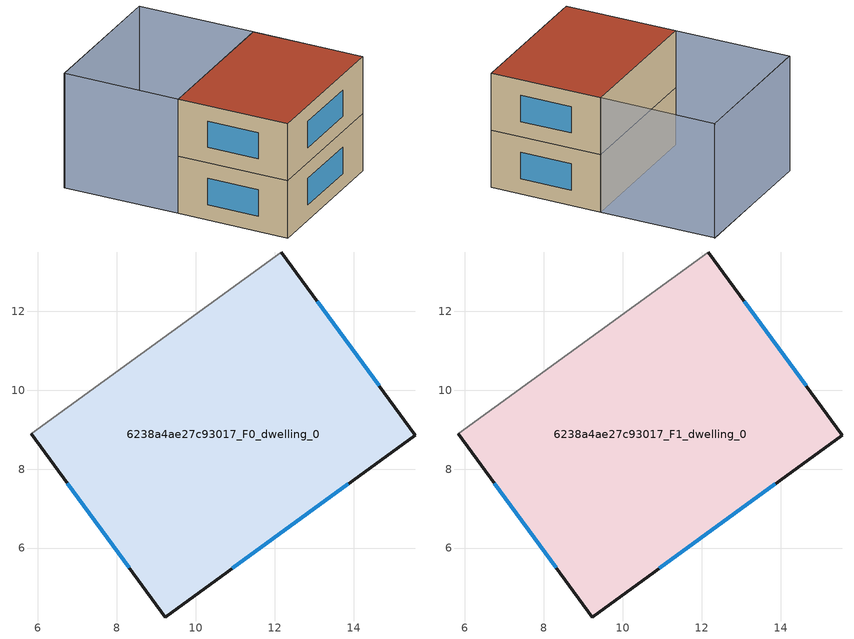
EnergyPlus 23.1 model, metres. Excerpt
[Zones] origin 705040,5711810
6238a4ae27c93017_F0_dwelling_0
 floor ground (EU_floor_Construction): 12.16,13.5 15.56,8.86 9.22,4.25 5.83,8.89 z0
 wall outside (EU_wall_Construction): 5.83,8.89 9.22,4.25 15.56,8.86 12.16,13.5 z0:3
 wall adiabatic (EU_wall_Construction): 12.16,13.5 5.83,8.89 z0:3
 window (EU_Window_Construction): 14.65,10.11 13.08,12.26 / 10.93,5.49 13.86,7.62 / 6.74,7.65 8.31,5.5 z0.81:2.19
6238a4ae27c93017_F1_dwelling_0
 floor to 6238a4ae27c93017_F0_dwelling_0 (EU_floor_Construction): 12.16,13.5 15.56,8.86 9.22,4.25 5.83,8.89 z3
 wall outside (EU_wall_Construction): 5.83,8.89 9.22,4.25 15.56,8.86 12.16,13.5 z3:6
 wall adiabatic (EU_wall_Construction): 12.16,13.5 5.83,8.89 z3:6
 window (EU_Window_Construction): 14.65,10.11 13.08,12.26 / 10.93,5.49 13.86,7.62 / 6.74,7.65 8.31,5.5 z3.81:5.19
 roof outside (EU_roof_Construction): 15.56,8.86 12.16,13.5 5.83,8.89 9.22,4.25 z6
shading: 8.65,18.35 2.32,13.7 / 8.64,18.34 12.16,13.5 / 12.16,13.5 5.83,8.89 / 5.83,8.89 2.3,13.72 / 2.3,13.72 8.64,18.34 z0:6
[Building]
EU S2 Campaign: North Axis=0; Terrain=City; Solar Distribution=FullExterior
[Site:Location]
London: Latitude=51.5; Longitude=-0.5; Time Zone=0; Elevation=25
[SizingPeriod:WeatherFileDays]
AnnualSizingPeriod: Begin Month=1; Begin Day of Month=1; End Month=12; End Day of Month=31; Day of Week for Start Day=Monday; Use Weather File Daylight Saving Period=No; Use Weather File Rain and Snow Indicators=No
[MATERIAL]
EU_InternalMass_Material: Roughness=MediumRough; Thickness=0.1; Conductivity=1; Density=1800; Specific Heat=900; Thermal Absorptance=0.9; Solar Absorptance=0.7; Visible Absorptance=0.7
[MATERIAL:NOMASS] Roughness=MediumRough; Thermal Absorptance=0.9; Solar Absorptance=0.7; Visible Absorptance=0.7
Name | Thermal Resistance
EU_wall_NoMass | 0.735294
EU_roof_NoMass | 0.520833
EU_floor_NoMass | 1.81159
[WINDOWMATERIAL:SIMPLEGLAZINGSYSTEM]
EU_Window_SimpleGlazing: UFactor=3.92; Solar Heat Gain Coefficient=0.85; Visible Transmittance=0.85
[CONSTRUCTION]
EU_wall_Construction: EU_wall_NoMass
EU_roof_Construction: EU_roof_NoMass
EU_floor_Construction: EU_floor_NoMass
EU_Window_Construction: EU_Window_SimpleGlazing
EU_InternalMass_Construction: EU_InternalMass_Material
[ZONE] Type=1; Multiplier=1; Ceiling Height=autocalculate; Floor Area=autocalculate; Part of Total Floor Area=Yes
Name | Volume
6238a4ae27c93017_F0_dwelling_0 | 135.109
6238a4ae27c93017_F1_dwelling_0 | 135.108
[INTERNALMASS] Construction=EU_InternalMass_Construction; Surface Area=45.0361
Name | Zone or ZoneList
6238a4ae27c93017_F0_dwelling_0_EU_InternalMass | 6238a4ae27c93017_F0_dwelling_0
6238a4ae27c93017_F1_dwelling_0_EU_InternalMass | 6238a4ae27c93017_F1_dwelling_0
[OTHEREQUIPMENT] Fuel Type=Electricity; Design Level Calculation Method=Watts/Area; Power per Zone Floor Area=1; Fraction Latent=0; Fraction Radiant=0; Fraction Lost=0; Carbon Dioxide Generation Rate=0; EndUse Subcategory=EU_Step8_InternalGains
Name | Zone or ZoneList or Space or SpaceList | Schedule
EU_Step8_InternalGain_6238a4ae27c93017_F0_dwelling_0_f000 | 6238a4ae27c93017_F0_dwelling_0 | EU_Step8_GainSchedule_6238a4ae27c93017_F0_dwelling_0_f000
EU_Step8_InternalGain_6238a4ae27c93017_F1_dwelling_0_f000 | 6238a4ae27c93017_F1_dwelling_0 | EU_Step8_GainSchedule_6238a4ae27c93017_F1_dwelling_0_f000
[ZONEVENTILATION:DESIGNFLOWRATE] Schedule=EU_AlwaysOn; Design Flow Rate Calculation Method=AirChanges/Hour; Air Changes per Hour=0.48; Ventilation Type=Natural; Fan Pressure Rise=0; Fan Total Efficiency=1; Constant Term Coefficient=1; Temperature Term Coefficient=0; Velocity Term Coefficient=0; Velocity Squared Term Coefficient=0; Minimum Indoor Temperature=-100; Maximum Indoor Temperature=100; Delta Temperature=-100; Minimum Outdoor Temperature=-100; Maximum Outdoor Temperature=100; Maximum Wind Speed=40
Name | Zone or ZoneList or Space or SpaceList
EU_ConstantAir_6238a4ae27c93017_F0_dwelling_0 | 6238a4ae27c93017_F0_dwelling_0
EU_ConstantAir_6238a4ae27c93017_F1_dwelling_0 | 6238a4ae27c93017_F1_dwelling_0
[HVACTEMPLATE:THERMOSTAT] Constant Heating Setpoint=20; Constant Cooling Setpoint=50
EU_HeatOnly_6238a4ae27c93017_F0_dwelling_0; EU_HeatOnly_6238a4ae27c93017_F1_dwelling_0
[HVACTEMPLATE:ZONE:IDEALLOADSAIRSYSTEM] System Availability Schedule=EU_AlwaysOn; Maximum Heating Supply Air Temperature=50; Minimum Cooling Supply Air Temperature=13; Maximum Heating Supply Air Humidity Ratio=0.0156; Minimum Cooling Supply Air Humidity Ratio=0.0077; Heating Limit=NoLimit; Cooling Limit=NoLimit; Heating Availability Schedule=EU_AlwaysOn; Cooling Availability Schedule=EU_CoolingOff; Dehumidification Control Type=ConstantSensibleHeatRatio; Cooling Sensible Heat Ratio=0.7; Dehumidification Setpoint=60; Humidification Control Type=None; Humidification Setpoint=30; Outdoor Air Method=None; Outdoor Air Flow Rate per Person=0.00944; Outdoor Air Flow Rate per Zone Floor Area=0; Outdoor Air Flow Rate per Zone=0; Demand Controlled Ventilation Type=None; Outdoor Air Economizer Type=NoEconomizer; Heat Recovery Type=None; Sensible Heat Recovery Effectiveness=0.7; Latent Heat Recovery Effectiveness=0.65
Name | Template Thermostat
6238a4ae27c93017_F0_dwelling_0 | EU_HeatOnly_6238a4ae27c93017_F0_dwelling_0
6238a4ae27c93017_F1_dwelling_0 | EU_HeatOnly_6238a4ae27c93017_F1_dwelling_0
[SIZING:ZONE] Zone Cooling Design Supply Air Temperature Input Method=SupplyAirTemperature; Zone Cooling Design Supply Air Temperature=13; Zone Heating Design Supply Air Temperature Input Method=SupplyAirTemperature; Zone Heating Design Supply Air Temperature=50; Zone Cooling Design Supply Air Humidity Ratio=0.008; Zone Heating Design Supply Air Humidity Ratio=0.008; Cooling Design Air Flow Method=DesignDay; Cooling Design Air Flow Rate=0; Cooling Minimum Air Flow per Zone Floor Area=0.000762; Cooling Minimum Air Flow=0; Cooling Minimum Air Flow Fraction=0.2; Heating Design Air Flow Method=DesignDay; Heating Design Air Flow Rate=0; Heating Maximum Air Flow per Zone Floor Area=0.002032; Heating Maximum Air Flow=0.141576; Heating Maximum Air Flow Fraction=0.3; Account for Dedicated Outdoor Air System=No; Dedicated Outdoor Air System Control Strategy=NeutralSupplyAir; Dedicated Outdoor Air Low Setpoint Temperature for Design=autosize; Dedicated Outdoor Air High Setpoint Temperature for Design=autosize; Zone Load Sizing Method=Sensible Load Only No Latent Load; Zone Latent Cooling Design Supply Air Humidity Ratio Input Method=HumidityRatioDifference; Zone Cooling Design Supply Air Humidity Ratio Difference=0.005; Zone Latent Heating Design Supply Air Humidity Ratio Input Method=HumidityRatioDifference; Zone Humidification Design Supply Air Humidity Ratio Difference=0.005
6238a4ae27c93017_F0_dwelling_0; 6238a4ae27c93017_F1_dwelling_0
[SCHEDULE:CONSTANT]
Name | Hourly Value
EU_AlwaysOn | 1
EU_CoolingOff | 0
[SCHEDULE:FILE] Column Number=1; Rows to Skip at Top=0; Number of Hours of Data=8760; Column Separator=Comma; Interpolate to Timestep=No; Minutes per Item=60; Adjust Schedule for Daylight Savings=Yes
Name | File
EU_Step8_GainSchedule_6238a4ae27c93017_F0_dwelling_0_f000 | ../../schedules/6238a4ae27c93017/6238a4ae27c93017_F0_dwelling_0_f000_gain.csv
EU_Step8_GainSchedule_6238a4ae27c93017_F1_dwelling_0_f000 | ../../schedules/6238a4ae27c93017/6238a4ae27c93017_F1_dwelling_0_f000_gain.csv
